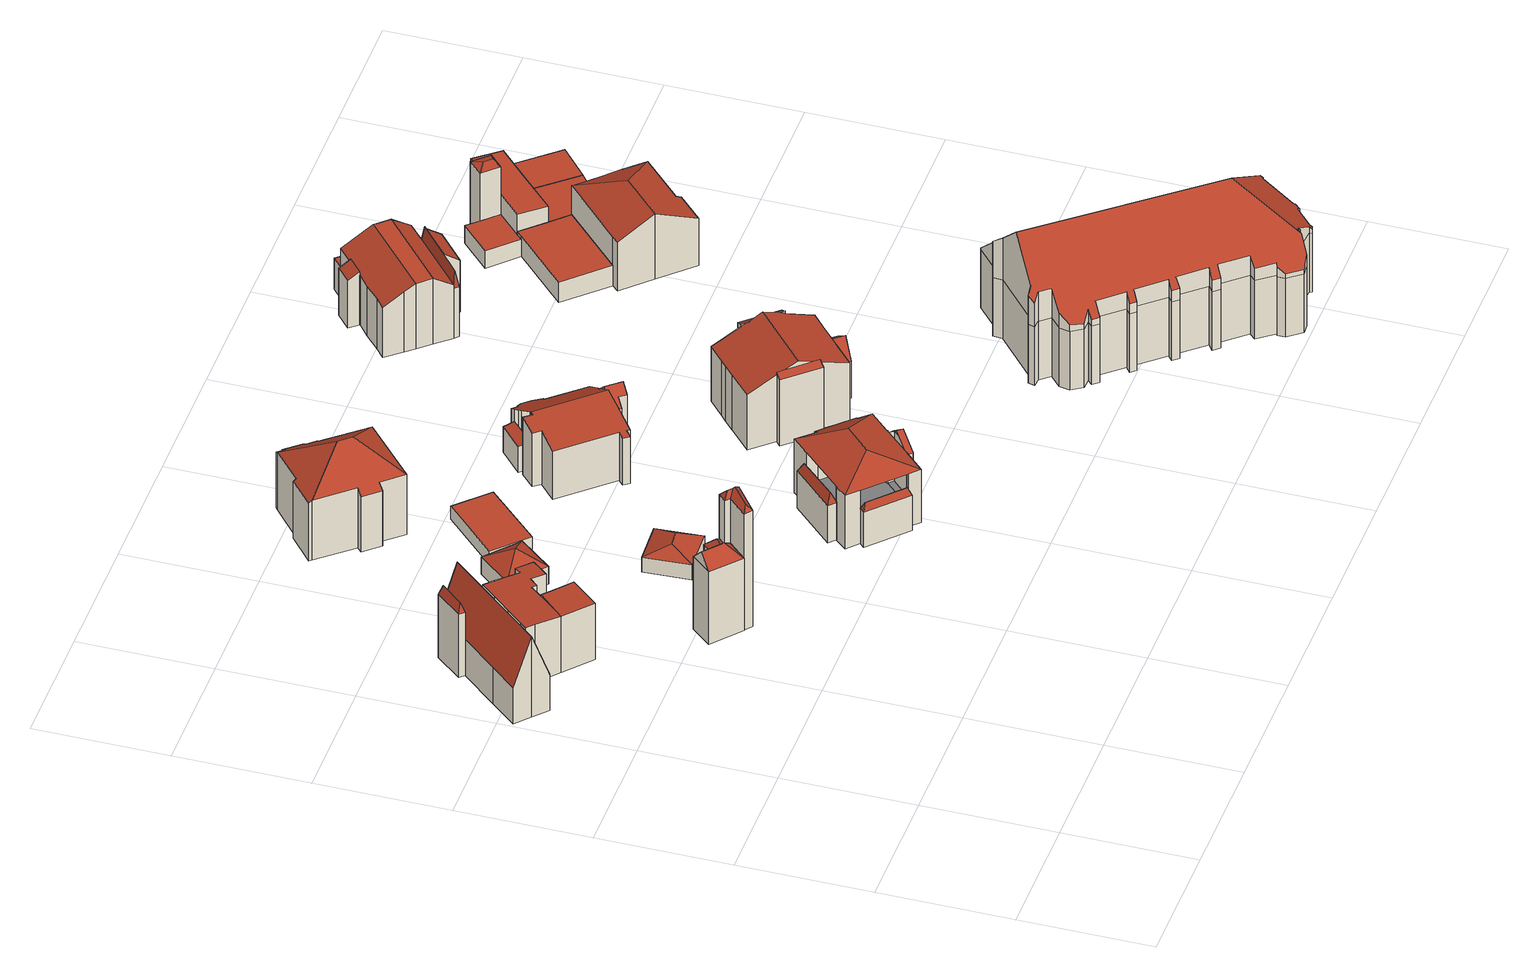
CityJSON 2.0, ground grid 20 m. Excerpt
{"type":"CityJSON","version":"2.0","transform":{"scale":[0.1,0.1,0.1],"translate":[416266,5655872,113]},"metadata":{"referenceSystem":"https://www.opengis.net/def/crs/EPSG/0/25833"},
"CityObjects":{
"building1":{"type":"Building","attributes":{"Gemeindeschluessel":14612000,"Geometrietyp2DReferenz":"3000","function":"31001_9998","roofType":"9999"},"children":["building1-1","building1-2","building1-3","building1-4"]},
"building1-1":{"type":"BuildingPart","attributes":{"Dachtyp_tdc":"tdcPolyFlatRoof","Dachneigung":2.93,"QualitaetDacherkennung":66,"Geometrietyp2DReferenz":"3000","measuredHeight":10.01,"roofType":"2100"},"parents":["building1"],"geometry":[{"type":"MultiSurface","lod":"2","boundaries":[[[0,1,2,3]],[[4,5,6,7,8]],[[5,9,10,6]],[[9,11,12,10]],[[11,0,3,12]],[[11,9,5,4,1,0]],[[3,2,7,6,10,12]]],"semantics":{"surfaces":[{"type":"WallSurface"},{"type":"RoofSurface"},{"type":"GroundSurface"}],"values":[0,0,0,0,0,1,2]}}]},
"building1-2":{"type":"BuildingPart","attributes":{"Dachtyp_tdc":"tdcPolyFlatRoof","Dachneigung":4.52,"QualitaetDacherkennung":65,"Geometrietyp2DReferenz":"3000","measuredHeight":10.12,"roofType":"2100"},"parents":["building1"],"geometry":[{"type":"MultiSurface","lod":"2","boundaries":[[[1,13,14,2]],[[13,15,16,14]],[[15,17,16]],[[18,19,20,21,22]],[[19,23,24,20]],[[23,25,26,24]],[[25,27,28,26]],[[27,29,30,28]],[[29,31,32,30]],[[31,33,34,32]],[[33,35,36,34]],[[35,37,38,36]],[[37,8,7,38]],[[37,35,33,31,29,27,25,23,19,18,15,13,1,8]],[[2,14,16,21,20,24,26,28,30,32,34,36,38,7]]],"semantics":{"surfaces":[{"type":"WallSurface"},{"type":"RoofSurface"},{"type":"GroundSurface"}],"values":[0,0,0,0,0,0,0,0,0,0,0,0,0,1,2]}}]},
"building1-3":{"type":"BuildingPart","attributes":{"Dachtyp_tdc":"tdcFreeFormRoof","Dachneigung":69.68,"QualitaetDacherkennung":11,"Geometrietyp2DReferenz":"3000","measuredHeight":13.92,"roofType":"5000"},"parents":["building1"],"geometry":[{"type":"MultiSurface","lod":"2","boundaries":[[[39,40,41,42]],[[40,43,44,41]],[[43,45,46,44]],[[45,47,48,46]],[[47,49,50,48]],[[49,51,52,50]],[[51,22,21,52]],[[53,54,55,56]],[[54,57,58,55]],[[57,59,60,58]],[[59,61,62,60]],[[61,63,64,62]],[[63,65,66,64]],[[65,67,68,66]],[[61,59,57,54,53,17,22,51,49,47,45]],[[45,43,40,39,67,65,63,61]],[[68,42,41,44,46,48,50,52,21,16,56,55,58,60,62,64,66]]],"semantics":{"surfaces":[{"type":"WallSurface"},{"type":"RoofSurface"},{"type":"GroundSurface"}],"values":[0,0,0,0,0,0,0,0,0,0,0,0,0,0,1,1,2]}}]},
"building1-4":{"type":"BuildingPart","attributes":{"Dachtyp_tdc":"tdcFreeFormRoof","Dachneigung":72.17,"QualitaetDacherkennung":25,"Geometrietyp2DReferenz":"3000","measuredHeight":12.48,"roofType":"5000"},"parents":["building1"],"geometry":[{"type":"MultiSurface","lod":"2","boundaries":[[[69,70,42,71]],[[70,39,42]],[[72,73,74,68,67]],[[73,69,71,74]],[[70,69,75]],[[69,73,76,75]],[[73,72,76]],[[72,70,75,76]],[[71,42,68,74]]],"semantics":{"surfaces":[{"type":"WallSurface"},{"type":"RoofSurface"},{"type":"GroundSurface"}],"values":[0,0,0,0,1,1,1,1,2]}}]},
"building2":{"type":"Building","attributes":{"Dachtyp_tdc":"tdcPolyFlatRoof","Gemeindeschluessel":14612000,"Dachneigung":4.12,"QualitaetDacherkennung":36,"Geometrietyp2DReferenz":"3000","measuredHeight":2.37,"function":"31001_9998","roofType":"2100"},"geometry":[{"type":"Solid","lod":"2","boundaries":[[[[77,78,79,80]],[[78,81,82,79]],[[81,83,84,82]],[[83,85,86,84]],[[85,87,88,86]],[[87,89,90,88]],[[89,77,80,90]],[[89,87,85,83,81,78,77]],[[80,79,82,84,86,88,90]]]],"semantics":{"surfaces":[{"type":"WallSurface"},{"type":"RoofSurface"},{"type":"GroundSurface"}],"values":[[0,0,0,0,0,0,0,1,2]]}}]},
"building3":{"type":"Building","attributes":{"Dachtyp_tdc":"tdcFreeFormRoof","Gemeindeschluessel":14612000,"Dachneigung":46.27,"QualitaetDacherkennung":3,"Geometrietyp2DReferenz":"3000","measuredHeight":14.57,"function":"31001_9998","roofType":"5000"},"geometry":[{"type":"Solid","lod":"2","boundaries":[[[[91,92,93,94]],[[92,95,96,93]],[[95,97,98,96]],[[97,99,100,98]],[[99,101,102,100]],[[101,103,104,102]],[[103,105,106,104]],[[105,91,94,106]],[[107,108,109,110,105,103]],[[107,103,101]],[[111,108,107,101,99]],[[111,99,97]],[[109,108,111,97,95]],[[112,110,109,95,92]],[[112,92,91]],[[110,112,91,105]],[[94,93,96,98,100,102,104,106]]]],"semantics":{"surfaces":[{"type":"WallSurface"},{"type":"RoofSurface"},{"type":"GroundSurface"}],"values":[[0,0,0,0,0,0,0,0,1,0,1,1,1,1,1,1,2]]}}]},
"building4":{"type":"Building","attributes":{"Dachtyp_tdc":"tdcFreeFormRoof","Gemeindeschluessel":14612000,"Dachneigung":48.59,"QualitaetDacherkennung":2,"Geometrietyp2DReferenz":"3000","measuredHeight":21.26,"function":"31001_9998","roofType":"5000"},"geometry":[{"type":"Solid","lod":"2","boundaries":[[[[113,114,115,116]],[[114,117,118,115]],[[117,119,120,118]],[[119,121,122,120]],[[121,123,124,122]],[[123,113,116,124]],[[125,126,123,121]],[[127,128,125,121,119]],[[127,119,117]],[[128,127,117,114]],[[126,125,128,114,113]],[[126,113,123]],[[116,115,118,120,122,124]]]],"semantics":{"surfaces":[{"type":"WallSurface"},{"type":"RoofSurface"},{"type":"GroundSurface"}],"values":[[0,0,0,0,0,0,1,1,1,1,1,1,2]]}}]},
"building5":{"type":"Building","attributes":{"Dachtyp_tdc":"tdcTentRoof","Gemeindeschluessel":14612000,"Dachneigung":34.63,"QualitaetDacherkennung":85,"Geometrietyp2DReferenz":"3000","measuredHeight":5.28,"function":"31001_9998","roofType":"3500"},"geometry":[{"type":"Solid","lod":"2","boundaries":[[[[129,130,131,132]],[[130,133,134,131]],[[133,135,136,134]],[[135,129,132,136]],[[130,129,137]],[[133,130,137]],[[135,133,137]],[[129,135,137]],[[132,131,134,136]]]],"semantics":{"surfaces":[{"type":"WallSurface"},{"type":"RoofSurface"},{"type":"GroundSurface"}],"values":[[0,0,0,0,1,1,1,1,2]]}}]},
"building6":{"type":"Building","attributes":{"Dachtyp_tdc":"tdcHipRoof","Gemeindeschluessel":14612000,"Dachneigung":23.98,"QualitaetDacherkennung":90,"Geometrietyp2DReferenz":"3000","measuredHeight":4.1,"function":"31001_9998","roofType":"3200"},"geometry":[{"type":"Solid","lod":"2","boundaries":[[[[138,139,140,141]],[[139,142,143,140]],[[142,144,145,143]],[[144,138,141,145]],[[142,139,146]],[[138,144,147]],[[139,138,147,146]],[[144,142,146,147]],[[141,140,143,145]]]],"semantics":{"surfaces":[{"type":"WallSurface"},{"type":"RoofSurface"},{"type":"GroundSurface"}],"values":[[0,0,0,0,1,1,1,1,2]]}}]},
"building7":{"type":"Building","attributes":{"Dachtyp_tdc":"tdcPolyFlatRoof","Gemeindeschluessel":14612000,"Dachneigung":0,"QualitaetDacherkennung":72,"Geometrietyp2DReferenz":"3000","measuredHeight":2.28,"function":"31001_9998","roofType":"1000"},"geometry":[{"type":"Solid","lod":"2","boundaries":[[[[148,149,150,151]],[[149,152,153,150]],[[152,154,155,153]],[[154,148,151,155]],[[154,152,149,148]],[[151,150,153,155]]]],"semantics":{"surfaces":[{"type":"WallSurface"},{"type":"RoofSurface"},{"type":"GroundSurface"}],"values":[[0,0,0,0,1,2]]}}]},
"building8":{"type":"Building","attributes":{"Dachtyp_tdc":"tdcHipRoof","Gemeindeschluessel":14612000,"Dachneigung":35.33,"QualitaetDacherkennung":59,"Geometrietyp2DReferenz":"3000","measuredHeight":14.52,"function":"31001_9998","roofType":"3200"},"geometry":[{"type":"Solid","lod":"2","boundaries":[[[[156,157,158,159,160,161,162,163,164,165,166,167,168,169,170,171,172,173]],[[174,175,157,156]],[[175,176,158,157]],[[176,177,159,158]],[[177,178,160,159]],[[178,179,161,160]],[[179,180,162,161]],[[180,181,163,162]],[[181,182,164,163]],[[182,183,165,164]],[[183,184,166,165]],[[184,185,167,166]],[[185,186,168,167]],[[186,187,169,168]],[[187,188,170,169]],[[188,189,171,170]],[[189,190,172,171]],[[190,191,173,172]],[[191,174,156,173]],[[189,188,187,186,185,192]],[[180,179,193]],[[185,184,183,182,181,180,193,192]],[[179,178,177,176,175,174,191,190,189,192,193]]]],"semantics":{"surfaces":[{"type":"GroundSurface"},{"type":"WallSurface"},{"type":"RoofSurface"}],"values":[[0,1,1,1,1,1,1,1,1,1,1,1,1,1,1,1,1,1,1,2,2,2,2]]}}]},
"building9":{"type":"Building","attributes":{"Gemeindeschluessel":14612000,"Geometrietyp2DReferenz":"3000","function":"31001_9998","roofType":"9999"},"children":["building9-1","building9-2","building9-3","building9-4"]},
"building9-1":{"type":"BuildingPart","attributes":{"Dachtyp_tdc":"tdcFreeFormRoof","Dachneigung":68.85,"QualitaetDacherkennung":29,"Geometrietyp2DReferenz":"3000","measuredHeight":7.35,"roofType":"5000"},"parents":["building9"],"geometry":[{"type":"MultiSurface","lod":"2","boundaries":[[[194,195,196,197]],[[195,198,199,196]],[[198,200,201,199]],[[202,195,194]],[[203,202,194,200]],[[203,200,198]],[[202,203,198,195]],[[201,197,196,199]]],"semantics":{"surfaces":[{"type":"WallSurface"},{"type":"RoofSurface"},{"type":"GroundSurface"}],"values":[0,0,0,1,1,1,1,2]}}]},
"building9-2":{"type":"BuildingPart","attributes":{"Dachtyp_tdc":"tdcFreeFormRoof","Dachneigung":65.7,"QualitaetDacherkennung":15,"Geometrietyp2DReferenz":"3000","measuredHeight":7.99,"roofType":"5000"},"parents":["building9"],"geometry":[{"type":"MultiSurface","lod":"2","boundaries":[[[204,205,206,207]],[[205,208,209,206]],[[208,210,211,209]],[[212,204,207,213]],[[214,210,208]],[[215,214,208,205]],[[215,205,204,212]],[[214,215,212,210]],[[207,206,209,211,213]]],"semantics":{"surfaces":[{"type":"WallSurface"},{"type":"RoofSurface"},{"type":"GroundSurface"}],"values":[0,0,0,0,1,1,1,1,2]}}]},
"building9-3":{"type":"BuildingPart","attributes":{"Dachtyp_tdc":"tdcHipRoof","Dachneigung":24.7,"QualitaetDacherkennung":48,"Geometrietyp2DReferenz":"3000","measuredHeight":11.83,"roofType":"3200"},"parents":["building9"],"geometry":[{"type":"MultiSurface","lod":"2","boundaries":[[[216,217,218]],[[216,219,220,217]],[[219,221,197,220]],[[221,194,197]],[[222,201,200]],[[222,223,224,201]],[[223,225,207,224]],[[225,226,212,213,207]],[[227,228,211,210]],[[228,229,230,211]],[[229,231,232,230]],[[231,233,234,232]],[[233,235,236,234]],[[235,237,238,236]],[[237,239,240,238]],[[239,241,242,240]],[[241,243,244,245,242]],[[239,237,235,233,231,229,246]],[[223,222,221,219,247]],[[229,228,227,226,225,223,247,246]],[[219,216,248,249,243,241,239,246,247]],[[217,220,197,201,224,207,213,211,230,232,234,236,238,240,242,245]]],"semantics":{"surfaces":[{"type":"WallSurface"},{"type":"RoofSurface"},{"type":"GroundSurface"}],"values":[0,0,0,0,0,0,0,0,0,0,0,0,0,0,0,0,0,1,1,1,1,2]}}]},
"building9-4":{"type":"BuildingPart","attributes":{"Dachtyp_tdc":"tdcGableRoof","Dachneigung":37.87,"QualitaetDacherkennung":30,"Geometrietyp2DReferenz":"3000","measuredHeight":10.88,"roofType":"3100"},"parents":["building9"],"geometry":[{"type":"MultiSurface","lod":"2","boundaries":[[[244,249,250,251,252]],[[253,251,250,248,218]],[[252,251,253]],[[254,255,217,245]],[[252,253,255,254]],[[253,218,217,255]],[[244,252,254,245]]],"semantics":{"surfaces":[{"type":"RoofSurface"},{"type":"WallSurface"},{"type":"GroundSurface"}],"values":[0,0,1,2,1,1,1]}}]},
"building10":{"type":"Building","attributes":{"Gemeindeschluessel":14612000,"Geometrietyp2DReferenz":"3000","function":"31001_9998","roofType":"9999"},"children":["building10-1","building10-2","building10-3"]},
"building10-1":{"type":"BuildingPart","attributes":{"Dachtyp_tdc":"tdcGableRoof","Dachneigung":47.27,"QualitaetDacherkennung":45,"Geometrietyp2DReferenz":"3000","measuredHeight":9.65,"roofType":"3100"},"parents":["building10"],"geometry":[{"type":"MultiSurface","lod":"2","boundaries":[[[256,257,258,259]],[[257,260,261,258]],[[260,262,263,261]],[[262,264,265,263]],[[264,266,267,265]],[[268,269,270,271]],[[269,272,273,270]],[[272,274,275,273]],[[274,276,277,275]],[[276,278,279,277]],[[278,280,281,279]],[[280,282,283,281]],[[282,284,285,283]],[[284,256,259,285]],[[280,278,276,274,272,269,268,286,287]],[[287,288,289,266,264,262,260,257,256,284,282,280]],[[259,258,261,263,265,267,290,291,271,270,273,275,277,279,281,283,285]]],"semantics":{"surfaces":[{"type":"WallSurface"},{"type":"RoofSurface"},{"type":"GroundSurface"}],"values":[0,0,0,0,0,0,0,0,0,0,0,0,0,0,1,1,2]}}]},
"building10-2":{"type":"BuildingPart","attributes":{"Dachtyp_tdc":"tdcGableRoof","Dachneigung":31.68,"QualitaetDacherkennung":31,"Geometrietyp2DReferenz":"3000","measuredHeight":10.04,"roofType":"3100"},"parents":["building10"],"geometry":[{"type":"MultiSurface","lod":"2","boundaries":[[[292,293,294,295]],[[293,296,297,294]],[[296,298,299,297]],[[298,300,301,299]],[[300,302,303,301]],[[302,304,305,303]],[[304,306,307,305]],[[306,308,309,307]],[[308,310,311,309]],[[310,312,313,311]],[[312,314,315,316,313]],[[317,318,319]],[[317,320,321,318]],[[320,322,323,321]],[[322,324,325,323]],[[324,326,327,325]],[[326,328,329,327]],[[328,330,331,329]],[[330,332,333,331]],[[332,334,335,333]],[[334,336,268,271,335]],[[337,338,339,267,266]],[[338,292,295,339]],[[340,288,341,286,336,334,332,330,328,326,324,322,320,317,314,312,310]],[[310,308,306,304,302,300,298,296,293,292,338,337,340]],[[295,294,297,299,301,303,305,307,309,311,313,316,318,321,323,325,327,329,331,333,335,271,291,290,267,339]]],"semantics":{"surfaces":[{"type":"WallSurface"},{"type":"RoofSurface"},{"type":"GroundSurface"}],"values":[0,0,0,0,0,0,0,0,0,0,0,0,0,0,0,0,0,0,0,0,0,0,0,1,1,2]}}]},
"building10-3":{"type":"BuildingPart","attributes":{"Dachtyp_tdc":"tdcPolyFlatRoof","Dachneigung":12.42,"QualitaetDacherkennung":18,"Geometrietyp2DReferenz":"3000","measuredHeight":4.8,"roofType":"2100"},"parents":["building10"],"geometry":[{"type":"MultiSurface","lod":"2","boundaries":[[[342,319,318,343]],[[315,344,345,316]],[[344,342,343,345]],[[344,315,319,342]],[[343,318,316,345]]],"semantics":{"surfaces":[{"type":"WallSurface"},{"type":"RoofSurface"},{"type":"GroundSurface"}],"values":[0,0,0,1,2]}}]},
"building11":{"type":"Building","attributes":{"Gemeindeschluessel":14612000,"Geometrietyp2DReferenz":"3000","function":"31001_9998","roofType":"9999"},"children":["building11-1","building11-2","building11-3","building11-4"]},
"building11-1":{"type":"BuildingPart","attributes":{"Dachtyp_tdc":"tdcGableRoof","Dachneigung":56.7,"QualitaetDacherkennung":17,"Geometrietyp2DReferenz":"3000","measuredHeight":9.34,"roofType":"3100"},"parents":["building11"],"geometry":[{"type":"MultiSurface","lod":"2","boundaries":[[[346,347,348,349]],[[347,350,351,348]],[[350,352,353,351]],[[350,347,354]],[[347,346,355,354]],[[352,350,354,355]],[[349,348,351,353]]],"semantics":{"surfaces":[{"type":"WallSurface"},{"type":"RoofSurface"},{"type":"GroundSurface"}],"values":[0,0,0,0,1,1,2]}}]},
"building11-2":{"type":"BuildingPart","attributes":{"Dachtyp_tdc":"tdcPolyFlatRoof","Dachneigung":25.72,"QualitaetDacherkennung":41,"Geometrietyp2DReferenz":"3000","measuredHeight":11.96,"roofType":"2100"},"parents":["building11"],"geometry":[{"type":"MultiSurface","lod":"2","boundaries":[[[356,357,358,359]],[[357,360,358]],[[361,362,363,364,365]],[[362,356,359,363]],[[362,361,366,367,368,357,356]],[[359,358,369,364,363]]],"semantics":{"surfaces":[{"type":"WallSurface"},{"type":"RoofSurface"},{"type":"GroundSurface"}],"values":[0,0,0,0,1,2]}}]},
"building11-3":{"type":"BuildingPart","attributes":{"Dachtyp_tdc":"tdcPolyFlatRoof","Dachneigung":25.53,"QualitaetDacherkennung":38,"Geometrietyp2DReferenz":"3000","measuredHeight":11.96,"roofType":"2100"},"parents":["building11"],"geometry":[{"type":"MultiSurface","lod":"2","boundaries":[[[370,371,372,373,374]],[[371,375,376,372]],[[375,377,378,376]],[[377,379,378]],[[377,375,371,370,380,381,382]],[[373,372,376,378,383]]],"semantics":{"surfaces":[{"type":"WallSurface"},{"type":"RoofSurface"},{"type":"GroundSurface"}],"values":[0,0,0,0,1,2]}}]},
"building11-4":{"type":"BuildingPart","attributes":{"Dachtyp_tdc":"tdcGableRoof","Dachneigung":24.18,"QualitaetDacherkennung":50,"Geometrietyp2DReferenz":"3000","measuredHeight":12.93,"roofType":"3100"},"parents":["building11"],"geometry":[{"type":"MultiSurface","lod":"2","boundaries":[[[384,385,346,349,386]],[[387,353,352]],[[387,388,389,353]],[[388,374,373,389]],[[379,390,391,378]],[[390,392,393,391]],[[392,394,395,393]],[[394,396,397,395]],[[396,398,399,397]],[[398,365,364,399]],[[360,384,386,358]],[[400,366,365,398,396,394,392,390,379,382,401]],[[401,380,374,388,387,385,384,360,368,400]],[[386,349,353,389,373,383,378,391,393,395,397,399,364,369,358]]],"semantics":{"surfaces":[{"type":"WallSurface"},{"type":"RoofSurface"},{"type":"GroundSurface"}],"values":[0,0,0,0,0,0,0,0,0,0,0,1,1,2]}}]},
"building12":{"type":"Building","attributes":{"Gemeindeschluessel":14612000,"Geometrietyp2DReferenz":"3000","function":"31001_9998","roofType":"9999"},"children":["building12-1","building12-2","building12-3","building12-4","building12-5"]},
"building12-1":{"type":"BuildingPart","attributes":{"Dachtyp_tdc":"tdcPolyFlatRoof","Dachneigung":36.45,"QualitaetDacherkennung":41,"Geometrietyp2DReferenz":"3000","measuredHeight":10.56,"roofType":"2100"},"parents":["building12"],"geometry":[{"type":"MultiSurface","lod":"2","boundaries":[[[402,403,404,405,406]],[[403,407,408,404]],[[407,409,410,411,408]],[[409,407,403,402]],[[405,404,408,411]]],"semantics":{"surfaces":[{"type":"WallSurface"},{"type":"RoofSurface"},{"type":"GroundSurface"}],"values":[0,0,0,1,2]}}]},
"building12-2":{"type":"BuildingPart","attributes":{"Dachtyp_tdc":"tdcCutGableRoof","Dachneigung":27.6,"QualitaetDacherkennung":27,"Geometrietyp2DReferenz":"3000","measuredHeight":11.29,"roofType":"9999"},"parents":["building12"],"geometry":[{"type":"MultiSurface","lod":"2","boundaries":[[[412,413,414,415]],[[413,416,417,414]],[[416,418,419,417]],[[418,420,421,419]],[[420,422,423,421]],[[422,424,425,423]],[[426,427,428,429,430]],[[431,432,433,434,435]],[[432,436,437,433]],[[438,439,440,441,436,432]],[[442,427,426,424,422,420,418,416,413,412]],[[432,431,442,412,438]],[[437,443,444,445,446,415,414,417,419,421,423,425,430,429,447,434,433]],[[436,441,443,437]],[[441,440,448,444,443]],[[439,438,446,445,449]],[[438,412,415,446]]],"semantics":{"surfaces":[{"type":"WallSurface"},{"type":"RoofSurface"},{"type":"GroundSurface"}],"values":[0,0,0,0,0,0,0,0,0,1,1,1,2,0,0,0,0]}}]},
"building12-3":{"type":"BuildingPart","attributes":{"Dachtyp_tdc":"tdcPolyFlatRoof","Dachneigung":0,"QualitaetDacherkennung":57,"Geometrietyp2DReferenz":"3000","measuredHeight":5.33,"roofType":"1000"},"parents":["building12"],"geometry":[{"type":"MultiSurface","lod":"2","boundaries":[[[450,435,434,451]],[[428,452,453,429]],[[452,450,451,453]],[[452,428,454,435,450]],[[451,434,447,429,453]]],"semantics":{"surfaces":[{"type":"WallSurface"},{"type":"RoofSurface"},{"type":"GroundSurface"}],"values":[0,0,0,1,2]}}]},
"building12-4":{"type":"BuildingPart","attributes":{"Dachtyp_tdc":"tdcFreeFormRoof","Dachneigung":81.22,"QualitaetDacherkennung":32,"Geometrietyp2DReferenz":"3000","measuredHeight":11.37,"roofType":"5000"},"parents":["building12"],"geometry":[{"type":"MultiSurface","lod":"2","boundaries":[[[410,455,456,411]],[[455,449,445,456]],[[448,406,405,444]],[[457,449,455]],[[458,457,455,410,406]],[[458,406,448]],[[457,458,448,449]],[[405,411,456,445,444]]],"semantics":{"surfaces":[{"type":"WallSurface"},{"type":"RoofSurface"},{"type":"GroundSurface"}],"values":[0,0,0,1,1,1,1,2]}}]},
"building12-5":{"type":"BuildingPart","attributes":{"Dachtyp_tdc":"tdcPolyFlatRoof","Dachneigung":31.75,"QualitaetDacherkennung":34,"Geometrietyp2DReferenz":"3000","measuredHeight":9.19,"roofType":"2100"},"parents":["building12"],"geometry":[{"type":"MultiSurface","lod":"2","boundaries":[[[459,460,426,430,461]],[[462,463,464,425,424]],[[463,459,461,464]],[[463,462,460,459]],[[461,430,425,464]]],"semantics":{"surfaces":[{"type":"WallSurface"},{"type":"RoofSurface"},{"type":"GroundSurface"}],"values":[0,0,0,1,2]}}]},
"building13":{"type":"Building","attributes":{"name":"Heilig Geist","Dachtyp_tdc":"tdcFreeFormRoof","Gemeindeschluessel":14612000,"Dachneigung":43.43,"QualitaetDacherkennung":17,"Geometrietyp2DReferenz":"3000","measuredHeight":21.57,"function":"31001_3041","roofType":"5000"},"geometry":[{"type":"Solid","lod":"2","boundaries":[[[[465,466,467,468]],[[466,469,470,467]],[[469,471,472,470]],[[471,473,474,472]],[[473,475,476,474]],[[475,477,478,476]],[[477,479,480,478]],[[479,481,482,480]],[[481,483,484,482]],[[483,485,486,484]],[[485,487,488,486]],[[487,489,490,488]],[[489,491,492,490]],[[491,493,494,492]],[[493,495,496,494]],[[495,497,498,496]],[[497,499,500,498]],[[499,501,502,500]],[[501,503,504,502]],[[503,505,506,504]],[[505,507,508,506]],[[507,509,510,508]],[[509,511,512,510]],[[511,513,514,512]],[[513,515,516,514]],[[515,517,518,516]],[[517,519,520,518]],[[519,521,522,520]],[[521,523,524,522]],[[523,525,526,524]],[[525,527,528,526]],[[529,530,531,532]],[[530,533,534,531]],[[533,535,536,534]],[[535,537,538,536]],[[537,539,540,538]],[[539,541,542,540]],[[541,543,544,542]],[[543,545,546,544]],[[545,547,548,546]],[[547,549,550,548]],[[549,551,552,550]],[[551,553,554,552]],[[553,555,556,554]],[[557,529,532,558]],[[547,559,560,549]],[[541,561,562,543]],[[545,563,559,547]],[[549,560,564,551]],[[551,564,565,553]],[[553,565,566,555]],[[555,566,567,568]],[[568,567,569,570]],[[570,569,571,572]],[[572,571,573,574]],[[574,573,575,576]],[[576,575,577,578]],[[578,577,579,580]],[[580,579,581,582]],[[583,584,585,586]],[[586,585,587,588]],[[588,587,589,590]],[[590,589,591,592]],[[592,591,593,594]],[[594,593,595,465]],[[465,595,466]],[[469,596,597,471]],[[466,596,469]],[[471,597,598,473]],[[473,598,599,475]],[[475,599,600,477]],[[477,600,601,479]],[[479,601,602,481]],[[481,602,603,483]],[[483,603,604,485]],[[485,604,605,487]],[[487,605,606,489]],[[489,606,607,491]],[[491,607,608,493]],[[493,608,609,495]],[[495,609,610,497]],[[497,610,611,499]],[[499,611,612,501]],[[501,612,613,503]],[[503,613,614,505]],[[505,614,615,507]],[[507,615,616,509]],[[509,616,617,511]],[[511,617,618,513]],[[513,618,619,515]],[[515,619,620,517]],[[517,620,621,622,519]],[[527,623,624,528]],[[623,625,626,624]],[[625,627,628,626]],[[627,629,630,628]],[[629,631,632,630]],[[631,633,634,632]],[[633,635,636,634]],[[635,637,638,636]],[[637,639,640,638]],[[639,641,642,640]],[[641,643,644,642]],[[643,557,558,644]],[[580,582,645,646]],[[574,576,647,648]],[[576,578,649,647]],[[578,580,646,649]],[[582,650,651,645]],[[650,652,653,651]],[[652,654,655,653]],[[654,656,657,655]],[[656,658,659,657]],[[658,583,660,659]],[[583,586,661,660]],[[586,588,662,661]],[[588,590,663,662]],[[590,592,664,663]],[[592,594,665,664]],[[594,465,468,665]],[[666,667,668,669,670,671,672,673,674,675,676,622,621,677,678,679]],[[621,620,619,618,617,616,615,614,613,612,611,610,609,608,607,606,605,604,603,602,601,600,599,598,597,596,466,595,593,591,589,587,585,584,680,677]],[[581,579,577,575,573,571,569,567,566,565,564,560,559,563,562,561,681,682,683,684,685,686,687,688,689,690,678,677,680,691,692,693,694,695]],[[582,581,695,650]],[[650,695,694,652]],[[652,694,693,654]],[[654,693,692,656]],[[656,692,691,658]],[[658,691,680,584,583]],[[637,679,678,690,639]],[[639,690,689,641]],[[641,689,688,643]],[[643,688,687,557]],[[557,687,686,529]],[[529,686,685,530]],[[530,685,684,533]],[[533,684,683,535]],[[535,683,682,537]],[[537,682,681,539]],[[539,681,561,541]],[[543,562,563,545]],[[555,568,696,556]],[[568,570,697,696]],[[570,572,698,697]],[[572,574,648,698]],[[523,675,674,525]],[[519,622,676,521]],[[521,676,675,523]],[[525,674,673,527]],[[527,673,672,623]],[[623,672,671,625]],[[625,671,670,627]],[[627,670,669,629]],[[629,669,668,631]],[[631,668,667,633]],[[633,667,666,635]],[[635,666,679,637]],[[468,467,470,472,474,476,478,480,482,484,486,488,490,492,494,496,498,500,502,504,506,508,510,512,514,516,518,520,522,524,526,528,624,626,628,630,632,634,636,638,640,642,644,558,532,531,534,536,538,540,542,544,546,548,550,552,554,556,696,697,698,648,647,649,646,645,651,653,655,657,659,660,661,662,663,664,665]]]],"semantics":{"surfaces":[{"type":"WallSurface"},{"type":"RoofSurface"},{"type":"GroundSurface"}],"values":[[0,0,0,0,0,0,0,0,0,0,0,0,0,0,0,0,0,0,0,0,0,0,0,0,0,0,0,0,0,0,0,0,0,0,0,0,0,0,0,0,0,0,0,0,0,0,0,0,0,0,0,0,0,0,0,0,0,0,0,0,0,0,0,0,0,0,0,0,0,0,0,0,0,0,0,0,0,0,0,0,0,0,0,0,0,0,0,0,0,0,0,0,0,0,0,0,0,0,0,0,0,0,0,0,0,0,0,0,0,0,0,0,0,0,0,0,0,0,0,0,1,1,1,0,0,0,0,0,0,0,0,0,0,0,0,0,0,0,0,0,0,0,0,0,0,0,0,0,0,0,0,0,0,0,0,0,0,2]]}}]},
"building14":{"type":"Building","attributes":{"Dachtyp_tdc":"tdcPolyFlatRoof","Gemeindeschluessel":14612000,"Dachneigung":0,"QualitaetDacherkennung":74,"Geometrietyp2DReferenz":"3000","measuredHeight":3.54,"function":"31001_9998","roofType":"1000"},"geometry":[{"type":"Solid","lod":"2","boundaries":[[[[699,700,701,702]],[[700,703,704,701]],[[703,705,706,704]],[[705,707,708,706]],[[707,709,710,708]],[[709,699,702,710]],[[709,707,705,703,700,699]],[[702,701,704,706,708,710]]]],"semantics":{"surfaces":[{"type":"WallSurface"},{"type":"RoofSurface"},{"type":"GroundSurface"}],"values":[[0,0,0,0,0,0,1,2]]}}]},
"building15":{"type":"Building","attributes":{"Gemeindeschluessel":14612000,"Geometrietyp2DReferenz":"3000","function":"31001_9998","roofType":"9999"},"children":["building15-1","building15-2"]},
"building15-1":{"type":"BuildingPart","attributes":{"Dachtyp_tdc":"tdcHipAndGableRoof","Dachneigung":26.07,"QualitaetDacherkennung":56,"Geometrietyp2DReferenz":"3000","measuredHeight":11.35,"roofType":"5000"},"parents":["building15"],"geometry":[{"type":"MultiSurface","lod":"2","boundaries":[[[711,712,713,714]],[[712,715,716,713]],[[715,717,718,716]],[[717,719,720,718]],[[719,721,722,720]],[[721,723,724,722]],[[723,725,724]],[[726,727,728]],[[726,729,730,727]],[[729,731,732,730]],[[731,733,734,732]],[[733,711,714,734]],[[729,726,723,721,719,735]],[[719,717,715,712,735]],[[712,711,733,731,729,735]],[[714,713,716,718,720,722,724,727,730,732,734]]],"semantics":{"surfaces":[{"type":"WallSurface"},{"type":"RoofSurface"},{"type":"GroundSurface"}],"values":[0,0,0,0,0,0,0,0,0,0,0,0,1,1,1,2]}}]},
"building15-2":{"type":"BuildingPart","attributes":{"Dachtyp_tdc":"tdcPolyFlatRoof","Dachneigung":0,"QualitaetDacherkennung":58,"Geometrietyp2DReferenz":"3000","measuredHeight":3.38,"roofType":"1000"},"parents":["building15"],"geometry":[{"type":"MultiSurface","lod":"2","boundaries":[[[736,728,727,737]],[[725,738,739,724]],[[738,736,737,739]],[[738,725,728,736]],[[737,727,724,739]]],"semantics":{"surfaces":[{"type":"WallSurface"},{"type":"RoofSurface"},{"type":"GroundSurface"}],"values":[0,0,0,1,2]}}]},
"building16":{"type":"Building","attributes":{"Dachtyp_tdc":"tdcPolyFlatRoof","Gemeindeschluessel":14612000,"Dachneigung":0,"QualitaetDacherkennung":0,"Geometrietyp2DReferenz":"3000","BezugspunktDach":"2000","measuredHeight":3,"function":"31001_9998"},"geometry":[{"type":"MultiSurface","lod":"2","boundaries":[[[740,741,742,743,744,745]],[[745,744,746,747]],[[744,743,748,746]],[[743,742,749,748]],[[742,741,750,749]],[[741,740,751,750]],[[740,745,747,751]],[[747,746,748,749,750,751]]],"semantics":{"surfaces":[{"type":"RoofSurface"},{"type":"WallSurface"},{"type":"GroundSurface"}],"values":[0,1,1,1,1,1,1,2]}}]},
"building17":{"type":"Building","attributes":{"Dachtyp_tdc":"tdcFreeFormRoof","Gemeindeschluessel":14612000,"Dachneigung":19.13,"QualitaetDacherkennung":8,"Geometrietyp2DReferenz":"3000","measuredHeight":11.58,"function":"31001_9998","roofType":"5000"},"geometry":[{"type":"Solid","lod":"2","boundaries":[[[[752,753,754,755]],[[753,756,757,754]],[[756,758,759,757]],[[758,752,755,759]],[[760,758,756]],[[761,760,756,753]],[[761,753,752]],[[760,761,752,758]],[[755,754,757,759]]]],"semantics":{"surfaces":[{"type":"WallSurface"},{"type":"RoofSurface"},{"type":"GroundSurface"}],"values":[[0,0,0,0,1,1,1,1,2]]}}]},
"building18":{"type":"Building","attributes":{"Dachtyp_tdc":"tdcPolyFlatRoof","Gemeindeschluessel":14612000,"Dachneigung":2.59,"QualitaetDacherkennung":66,"Geometrietyp2DReferenz":"3000","measuredHeight":6.45,"function":"31001_9998","roofType":"2100"},"geometry":[{"type":"Solid","lod":"2","boundaries":[[[[762,763,708,710]],[[763,764,759,708]],[[764,765,757,759]],[[765,766,767,757]],[[766,768,769,767]],[[768,770,771,769]],[[770,772,773,771]],[[772,762,710,773]],[[772,770,768,766,765,764,763,762]],[[710,708,759,757,767,769,771,773]]]],"semantics":{"surfaces":[{"type":"WallSurface"},{"type":"RoofSurface"},{"type":"GroundSurface"}],"values":[[0,0,0,0,0,0,0,0,1,2]]}}]},
"building19":{"type":"Building","attributes":{"Dachtyp_tdc":"tdcPolyFlatRoof","Gemeindeschluessel":14612000,"Dachneigung":0,"QualitaetDacherkennung":70,"Geometrietyp2DReferenz":"3000","measuredHeight":3.45,"function":"31001_9998","roofType":"1000"},"geometry":[{"type":"Solid","lod":"2","boundaries":[[[[725,774,722,724]],[[774,699,720,722]],[[699,709,775,720]],[[709,776,777,775]],[[776,778,779,777]],[[778,780,781,779]],[[780,738,739,781]],[[738,725,724,739]],[[738,780,778,776,709,699,774,725]],[[724,722,720,775,777,779,781,739]]]],"semantics":{"surfaces":[{"type":"WallSurface"},{"type":"RoofSurface"},{"type":"GroundSurface"}],"values":[[0,0,0,0,0,0,0,0,1,2]]}}]},
"building20":{"type":"Building","attributes":{"Dachtyp_tdc":"tdcPolyFlatRoof","Gemeindeschluessel":14612000,"Dachneigung":0,"QualitaetDacherkennung":74,"Geometrietyp2DReferenz":"3000","measuredHeight":3.37,"function":"31001_9998","roofType":"1000"},"geometry":[{"type":"Solid","lod":"2","boundaries":[[[[776,782,783,777]],[[782,784,785,783]],[[784,780,781,785]],[[780,776,777,781]],[[780,784,782,776]],[[777,783,785,781]]]],"semantics":{"surfaces":[{"type":"WallSurface"},{"type":"RoofSurface"},{"type":"GroundSurface"}],"values":[[0,0,0,0,1,2]]}}]}
},
"vertices":[
[174,714,98],[133,750,98],[133,750,1],[174,714,1],[167,789,101],[178,779,101],[178,779,1],[167,789,1],[167,789,98],[197,763,101],[197,763,1],[207,755,101],[207,755,1],
[102,777,101],[102,777,1],[90,787,102],[90,787,1],[90,787,63],[163,871,102],[177,859,101],[177,859,1],[163,871,1],[163,871,63],[194,845,99],[194,845,1],[209,832,97],[209,832,1],[216,841,97],[216,841,1],[239,822,95],[239,822,1],[219,798,95],[219,798,1],[200,814,97],[200,814,1],[189,802,97],[189,802,1],[182,807,98],[182,807,1],
[123,912,63],[125,911,70],[125,911,1],[123,912,1],[142,914,99],[142,914,1],[154,904,140],[154,904,1],[156,902,132],[156,902,1],[157,882,95],[157,882,1],[166,875,63],[166,875,1],[88,785,63],[83,780,63],[83,780,1],[88,785,1],[60,752,63],[60,752,1],[49,740,63],[49,740,1],[28,759,140],[28,759,1],[6,778,63],[6,778,1],[40,817,63],[40,817,1],[88,872,63],[88,872,1],
[115,919,110],[123,912,110],[115,919,1],[88,872,110],[81,879,110],[81,879,1],[116,912,126],[88,879,125],
[186,788,33],[189,802,33],[189,802,9],[186,788,9],[200,814,33],[200,814,9],[219,798,31],[219,798,9],[230,789,30],[230,789,9],[211,766,30],[211,766,9],[205,772,31],[205,772,9],
[296,598,135],[315,582,135],[315,582,10],[296,598,10],[304,571,135],[304,571,10],[310,565,135],[310,565,10],[284,537,135],[284,537,10],[241,574,135],[241,574,10],[267,604,135],[267,604,10],[286,588,135],[286,588,10],[254,589,156],[282,566,156],[286,570,149],[287,570,148],[282,565,156],[297,581,148],
[284,537,211],[310,565,211],[310,565,11],[284,537,11],[304,571,211],[304,571,11],[315,582,211],[315,582,11],[339,562,211],[339,562,11],[295,528,211],[295,528,11],[322,562,224],[295,538,220],[315,571,221],[321,565,221],
[297,915,38],[347,872,38],[347,872,9],[297,915,9],[303,821,39],[303,821,9],[253,864,39],[253,864,9],[300,867,62],
[365,708,35],[430,711,35],[430,711,10],[365,708,10],[434,640,36],[434,640,10],[368,637,36],[368,637,10],[410,674,51],[386,672,51],
[319,910,32],[398,990,32],[398,990,10],[319,910,10],[445,944,32],[445,944,10],[367,864,32],[367,864,10],
[366,1219,11],[386,1196,11],[379,1189,11],[389,1177,11],[385,1173,11],[436,1113,11],[347,1036,11],[320,1067,11],[313,1060,11],[292,1084,11],[299,1091,11],[255,1142,11],[252,1146,11],[293,1181,11],[296,1177,11],[345,1219,11],[350,1223,11],[359,1212,11],[366,1219,100],[386,1196,100],[379,1189,107],[389,1177,107],[385,1173,111],[436,1113,111],[347,1036,114],[320,1067,114],[313,1060,106],[292,1084,106],[299,1091,114],[255,1142,114],[252,1146,110],[293,1181,109],[296,1177,113],[345,1219,111],[350,1223,107],[359,1212,107],[337,1132,156],[353,1114,156],
[565,391,73],[558,384,73],[558,384,12],[565,391,12],[503,436,73],[503,436,12],[510,443,73],[510,443,12],[558,391,85],[510,436,85],
[508,476,76],[498,485,76],[498,485,12],[508,476,12],[559,548,76],[559,548,12],[568,538,76],[568,538,12],[508,475,76],[508,475,12],[559,538,91],[508,485,92],
[609,408,103],[609,408,12],[609,408,99],[579,378,103],[579,378,12],[565,391,103],[510,443,104],[493,459,104],[493,459,12],[508,476,104],[508,475,104],[568,538,104],[568,538,103],[590,562,104],[590,562,12],[615,536,104],[615,536,12],[621,542,99],[621,542,12],[667,498,98],[667,498,12],[661,493,103],[661,493,12],[677,478,102],[677,478,12],[647,448,103],[647,448,12],[647,447,103],[647,447,99],[647,447,12],[603,489,130],[566,451,130],[612,411,103],[644,444,103],
[628,428,121],[635,421,121],[655,440,99],[616,401,99],[655,440,12],[616,401,12],
[612,814,81],[610,816,81],[610,816,11],[612,814,11],[605,822,81],[605,822,11],[590,808,59],[590,808,11],[588,807,57],[588,807,11],[585,810,57],[585,810,11],[655,873,56],[658,869,56],[658,869,11],[655,873,11],[643,856,77],[643,856,11],[650,848,77],[650,848,11],[644,842,87],[644,842,11],[652,833,87],[652,833,11],[638,820,107],[638,820,11],[628,811,93],[628,811,11],[620,821,93],[620,821,11],[628,849,95],[619,841,107],[617,839,104],[609,832,91],[609,832,11],[619,841,11],
[552,788,94],[544,780,91],[544,780,11],[552,788,11],[537,789,92],[537,789,11],[545,796,94],[545,796,11],[479,870,94],[479,870,11],[506,894,103],[506,894,11],[497,905,103],[497,905,11],[519,925,110],[519,925,11],[528,914,110],[528,914,11],[532,917,111],[532,917,11],[533,918,110],[533,918,11],[533,919,110],[533,919,59],[533,919,11],[569,953,79],[569,953,11],[569,953,58],[577,960,73],[577,960,11],[584,952,73],[584,952,11],[588,955,70],[588,955,11],[605,954,62],[605,954,11],[614,942,63],[614,942,11],[614,926,70],[614,926,11],[610,923,73],[610,923,11],[617,915,73],[617,915,11],[655,873,73],[585,810,103],[555,784,94],[555,784,11],[609,832,111],[619,841,102],
[558,965,55],[558,965,11],[521,932,55],[521,932,11],
[830,596,86],[845,579,86],[845,579,11],[830,596,11],[812,550,74],[812,550,11],[797,567,74],[797,567,11],[827,563,104],[812,580,104],
[829,654,125],[821,647,131],[821,647,11],[829,654,11],[821,647,127],[777,696,130],[785,703,125],[785,703,11],[777,696,11],[777,696,126],[784,688,130],[799,672,131],[816,653,131],[799,672,11],
[734,570,131],[726,562,125],[726,562,11],[734,570,11],[734,570,127],[682,611,125],[682,611,11],[690,618,131],[690,618,11],[690,618,126],[729,576,131],[712,594,131],[698,610,131],[712,594,11],
[850,614,110],[830,596,110],[850,614,11],[797,567,110],[764,537,110],[764,537,11],[661,651,106],[661,651,11],[697,683,106],[697,683,11],[712,697,106],[712,697,11],[722,706,106],[722,706,11],[748,729,106],[748,729,11],[799,672,140],[712,594,140],
[866,1171,116],[881,1154,99],[881,1154,10],[866,1171,10],[866,1171,96],[834,1113,99],[834,1113,10],[819,1130,116],[819,1130,96],[819,1130,10],
[739,1146,122],[728,1159,113],[728,1159,10],[739,1146,10],[707,1183,96],[707,1183,10],[723,1196,96],[723,1196,10],[746,1217,96],[746,1217,10],[767,1234,96],[767,1234,10],[766,1234,96],[766,1234,10],[789,1254,96],[814,1276,96],[814,1276,63],[814,1276,10],[789,1254,10],[849,1236,122],[863,1220,123],[863,1220,10],[849,1236,10],[849,1236,63],[872,1210,114],[872,1210,10],[756,1127,123],[776,1104,102],[860,1177,102],[883,1198,102],[846,1240,122],[883,1198,10],[860,1177,10],[776,1104,10],[756,1127,10],[846,1240,10],[860,1177,96],[776,1104,96],
[866,1251,63],[866,1251,10],[831,1291,63],[831,1291,10],[846,1240,63],
[782,1098,96],[782,1098,10],[782,1104,122],[860,1171,124],
[778,1268,91],[789,1254,102],[778,1268,10],[766,1234,102],[755,1248,91],[755,1248,10],
[1089,393,116],[1101,379,116],[1101,379,15],[1089,393,15],[1095,374,116],[1095,374,15],[1100,363,116],[1100,363,15],[1098,351,116],[1098,351,15],[1092,344,116],[1092,344,15],[1083,340,116],[1083,340,15],[1104,315,116],[1104,315,15],[1113,324,116],[1113,324,15],[1119,317,116],[1119,317,15],[1110,309,116],[1110,309,15],[1143,271,116],[1143,271,15],[1153,279,116],[1153,279,15],[1159,273,116],[1159,273,15],[1149,264,116],[1149,264,15],[1184,224,116],[1184,224,15],[1194,234,116],[1194,234,15],[1200,227,116],[1200,227,15],[1190,218,116],[1190,218,15],[1224,178,116],[1224,178,15],[1235,188,116],[1235,188,15],[1252,168,116],[1252,168,15],[1256,172,116],[1256,172,15],[1272,169,116],[1272,169,15],[1288,150,116],[1288,150,15],[1286,132,116],[1286,132,15],[1265,113,116],[1265,113,15],[1266,107,116],[1266,107,15],[1261,106,116],[1261,106,15],[1258,62,116],[1258,62,15],[1262,60,116],[1262,60,15],[1257,52,116],[1257,52,15],[1113,40,116],[1093,65,116],[1093,65,15],[1113,40,15],[1102,74,116],[1102,74,15],[1070,111,116],[1070,111,15],[1061,103,116],[1061,103,15],[1052,112,116],[1052,112,15],[1062,120,116],[1062,120,15],[1030,157,116],[1030,157,15],[1022,149,116],[1022,149,15],[1015,158,116],[1015,158,15],[1023,165,116],[1023,165,15],[989,204,116],[989,204,15],[980,197,116],[980,197,15],[973,205,116],[973,205,15],[1110,38,116],[1110,38,15],[1015,158,135],[1023,165,147],[1062,120,149],[1030,157,148],[1022,149,136],[989,204,146],[980,197,133],[973,205,133],[982,212,145],[982,212,116],[952,247,144],[952,247,116],[940,237,127],[940,237,116],[932,246,127],[932,246,116],[939,253,138],[939,253,116],[923,254,125],[923,254,116],[912,271,127],[912,271,116],[915,287,141],[915,287,116],[992,391,116],[992,391,189],[993,406,179],[993,406,116],[1003,406,172],[1003,406,116],[1003,401,175],[1003,401,116],[1009,406,167],[1009,406,116],[1048,440,118],[1048,440,116],[1089,393,117],[1095,374,124],[1100,363,127],[1098,351,135],[1092,344,144],[1083,340,153],[1104,315,152],[1113,324,141],[1119,317,140],[1110,309,152],[1143,271,150],[1153,279,138],[1159,273,138],[1149,264,150],[1184,224,149],[1194,234,135],[1200,227,135],[1190,218,148],[1224,178,147],[1235,188,133],[1252,168,132],[1256,172,127],[1272,169,117],[1288,150,117],[1286,132,129],[1265,113,156],[1265,111,157],[1266,107,154],[1252,55,116],[1252,55,15],[1222,27,116],[1222,27,15],[1223,24,116],[1223,24,15],[1215,21,116],[1215,21,15],[1213,25,116],[1213,25,15],[1174,28,116],[1174,28,15],[1172,25,116],[1172,25,15],[1165,26,116],[1165,26,15],[1142,6,116],[1142,6,15],[1127,5,116],[1127,5,15],[1110,26,116],[1110,26,15],[915,287,15],[912,271,15],[939,253,15],[932,246,15],[923,254,15],[933,303,116],[933,303,15],[920,318,116],[920,318,15],[907,319,116],[907,319,15],[910,329,116],[910,329,15],[921,329,116],[921,329,15],[992,391,15],[993,406,15],[1003,406,15],[1003,401,15],[1009,406,15],[1048,440,15],[1172,25,154],[1174,28,155],[1213,25,128],[1215,21,124],[1223,24,121],[1222,27,124],[1252,55,124],[1257,52,119],[1262,60,122],[1258,62,126],[1261,106,156],[1159,118,231],[1157,19,160],[1165,26,160],[959,362,231],[1052,112,136],[1061,103,136],[1070,111,150],[1102,74,151],[1093,65,137],[1113,40,137],[1110,38,133],[1110,26,124],[1127,5,124],[1142,6,137],[921,329,175],[910,329,166],[907,319,157],[920,318,167],[933,303,167],[982,212,15],[952,247,15],[940,237,15],
[1040,1019,45],[950,932,45],[950,932,10],[1040,1019,10],[893,991,45],[893,991,10],[975,1070,45],[975,1070,10],[983,1078,45],[983,1078,10],[1015,1044,45],[1015,1044,10],
[1026,834,92],[980,881,124],[980,881,11],[1026,834,11],[940,922,95],[940,922,11],[950,932,95],[950,932,11],[1040,1019,95],[1040,1019,11],[1041,1017,95],[1041,1017,11],[1073,985,95],[1073,985,11],[1073,985,45],[1094,963,96],[1094,963,11],[1094,963,45],[1120,936,96],[1120,936,11],[1059,877,96],[1059,877,11],[1064,871,92],[1064,871,11],[1039,938,124],
[1113,982,45],[1113,982,11],[1092,1003,45],[1092,1003,11],
[975,1070,39],[983,1078,39],[1019,1113,39],[997,1135,39],[981,1152,39],[936,1109,39],[981,1152,9],[936,1109,9],[997,1135,9],[1019,1113,9],[983,1078,9],[975,1070,9],
[997,1135,121],[1018,1156,121],[1018,1156,10],[997,1135,10],[1040,1133,121],[1040,1133,10],[1019,1113,121],[1019,1113,10],[1026,1126,126],[1016,1137,126],
[1015,1044,72],[983,1078,74],[1019,1113,74],[1040,1133,74],[1052,1145,74],[1052,1145,10],[1081,1175,74],[1081,1175,10],[1113,1139,72],[1113,1139,10],[1069,1097,72],[1069,1097,10],
[1041,1017,45],[1015,1044,11],[1069,1097,45],[1069,1097,11],[1094,1068,45],[1094,1068,11],[1127,1030,45],[1127,1030,11],
[1113,1139,45],[1113,1139,11],[1173,1070,45],[1173,1070,11]
]}
